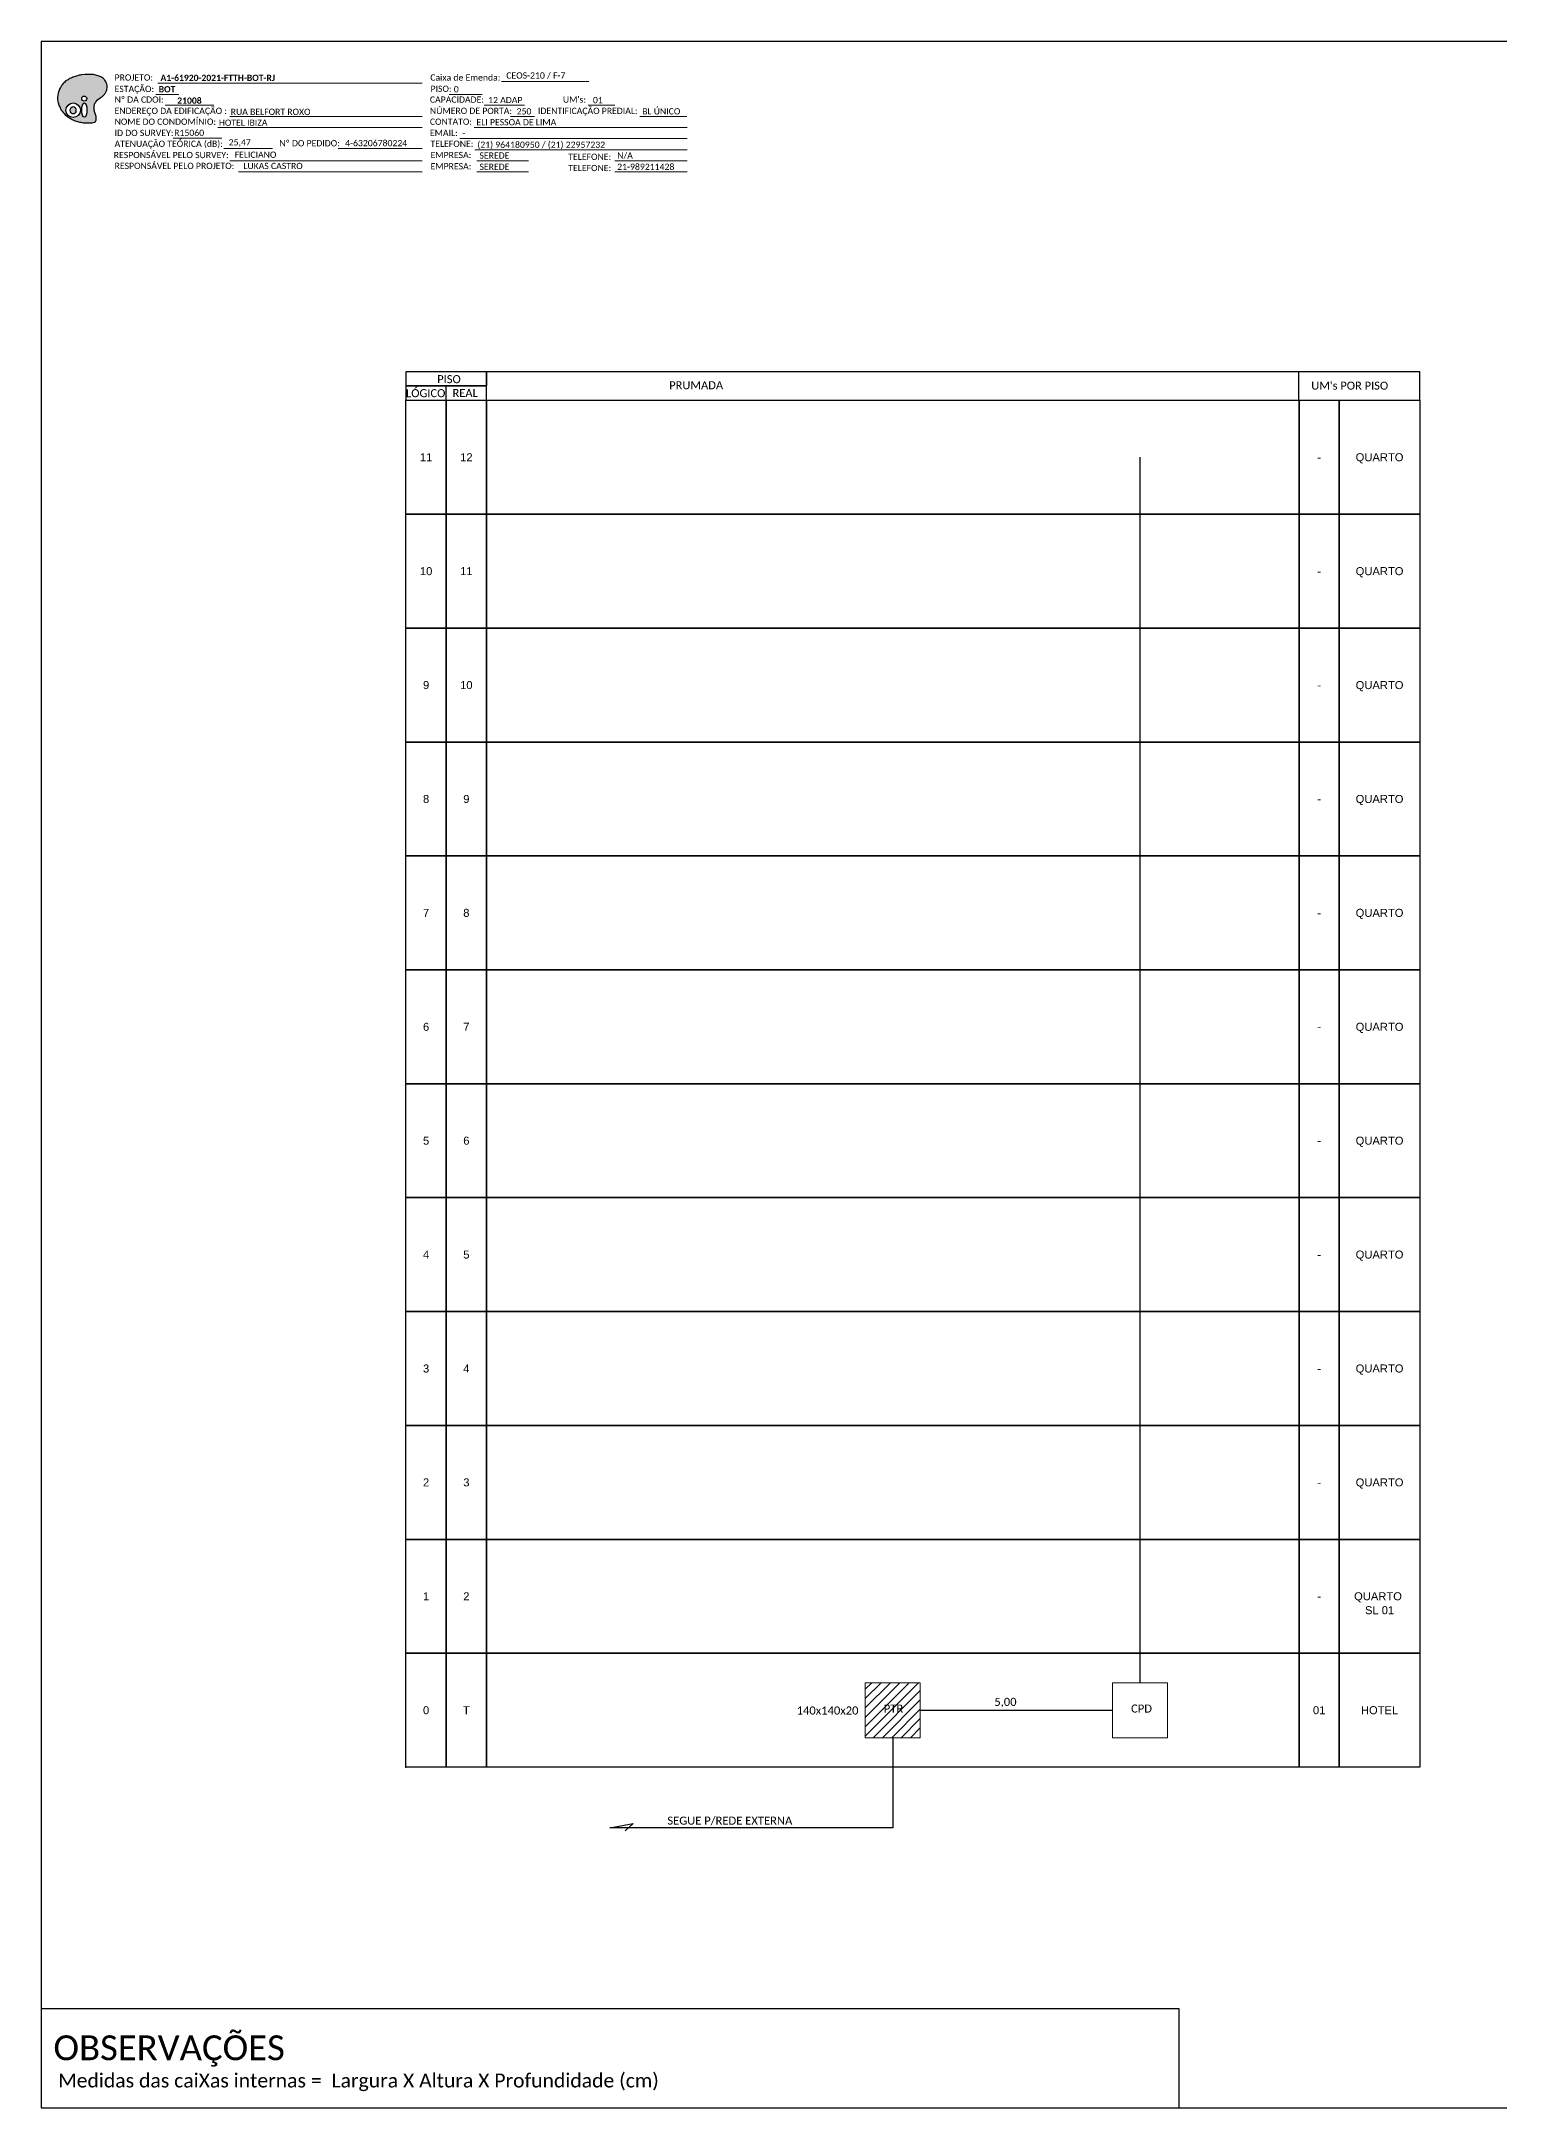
# Model space of a CAD drawing. Extents: x -89 to 1641, y 705 to 1299.
# Drawn here: x 803 to 1222, y 705 to 1299 of the extents above; entities that cross this region are included whole.
import ezdxf
from ezdxf.enums import TextEntityAlignment as Align

# ---------------------------------------------------------------- set-up
doc = ezdxf.new("R2010")
doc.units = 0
doc.styles.add('ARIAL', font='arial.ttf')
doc.styles.add('WMF-Calibri0', font='calibri.ttf')
doc.styles.add('WMF-Calibri1', font='calibrib.ttf')

# ---------------------------------------------------------------- blocks, each defined once
blk = doc.blocks.new('OI')
h = blk.add_hatch(color=40)
edge = h.paths.add_edge_path()
edge.add_spline(control_points=[(4.35, -0.67), (3.92, -0.99), (3.26, -1.5), (2.81, -2.59), (2.9, -3.5), (3.06, -4.27), (3.31, -4.85), (3.37, -5.39), (3.4, -5.88), (3.2, -6.4), (2.54, -6.61), (1.65, -6.63), (0.55, -6.67), (-0.56, -6.42), (-1.61, -6.14), (-2.77, -5.61), (-3.92, -4.77), (-4.89, -3.7), (-5.34, -2.65), (-5.6, -1.94), (-5.85, -0.96), (-5.71, 0.47), (-5.1, 2.02), (-4.14, 3.02), (-3.3, 3.61), (-2.37, 4.16), (-1.36, 4.44), (-0.56, 4.7), (0.79, 4.85), (2.24, 4.97), (3.79, 4.57), (4.67, 4.21), (5.44, 3.65), (5.76, 2.99), (6.03, 2.21), (6.01, 1.46), (5.72, 0.64), (5.31, 0.08), (4.88, -0.38), (4.51, -0.55), (4.35, -0.67)], knot_values=[0, 0, 0, 0, 1.60434, 2.417191, 3.427595, 4.282808, 4.776746, 5.304182, 5.888771, 6.258406, 6.858137, 7.79129, 8.986195, 10.124242, 11.187857, 12.242908, 13.953784, 15.414161, 16.515391, 17.349188, 17.675853, 19.552021, 21.515531, 22.568638, 23.63245, 24.621084, 25.782718, 26.745347, 27.142653, 29.870543, 31.004649, 31.921532, 32.709589, 33.801391, 34.042471, 35.192333, 35.971461, 36.628871, 37.254359, 37.836911, 37.836911, 37.836911, 37.836911], degree=3, periodic=0)
h.paths.add_polyline_path([(1.13, -0.87, -1), (-0.04, -0.87, -1)], flags=16)
edge = h.paths.add_edge_path(flags=16)
edge.add_ellipse((0.56, -3.59), major_axis=(-0.02, 1.71), ratio=0.361305, start_angle=0, end_angle=360)
h.paths.add_polyline_path([(-0.36, -3.62, -1), (-3.8, -3.62, -1)], flags=16)
edge = h.paths.add_edge_path(flags=0)
edge.add_ellipse((-2.08, -3.62), major_axis=(0, 0.885), ratio=0.758294, start_angle=0, end_angle=360)
at = {"color": 40}
for centre, radius in [((-2.08, -3.62), 1.72), ((0.54, -0.87), 0.587)]:
    blk.add_circle(centre, radius, dxfattribs=at)
blk.add_ellipse((-2.08, -3.62), major_axis=(0, 0.885), ratio=0.758294, start_param=-3.141592653589792, end_param=3.141592653589792, dxfattribs=at)
blk.add_ellipse((0.56, -3.59), major_axis=(-0.02, 1.71), ratio=0.361305, dxfattribs=at)
at = {"color": 40, "start_tangent": (-0.800898, -0.598801), "end_tangent": (-0.800898, -0.598801)}
blk.add_spline([(4.35, -0.67), (3.2, -1.78), (2.9, -2.54), (2.92, -3.55), (3.12, -4.38), (3.28, -4.85), (3.37, -5.37), (3.35, -5.95), (3.2, -6.29), (2.66, -6.55), (1.73, -6.63), (0.54, -6.62), (-0.58, -6.41), (-1.6, -6.11), (-2.56, -5.67), (-3.95, -4.67), (-4.89, -3.56), (-5.37, -2.56), (-5.64, -1.78), (-5.72, -1.46), (-5.63, 0.42), (-4.84, 2.22), (-4.13, 2.99), (-3.27, 3.62), (-2.4, 4.09), (-1.3, 4.47), (-0.37, 4.72), (0.02, 4.77), (2.75, 4.8), (3.85, 4.53), (4.69, 4.16), (5.31, 3.68), (5.85, 2.73), (5.93, 2.5), (5.94, 1.35), (5.67, 0.62), (5.29, 0.08), (4.84, -0.36), (4.35, -0.67)], degree=3, dxfattribs=at)
blk = doc.blocks.new('CARIMBO')
at = {"color": 7, "lineweight": 0}
for points in [[(35.66, -16.79), (111.64, -16.79)], [(134.48, -16.3), (159.61, -16.3)], [(35.15, -20.06), (41.7, -20.06)], [(37.81, -23.14), (51.75, -23.14)], [(119.43, -20.02), (128.92, -20.02)], [(129.48, -23.14), (141.1, -23.14)], [(159.42, -23.14), (167.09, -23.14)], [(52.97, -29.48), (111.64, -29.48)], [(56.38, -26.37), (111.64, -26.37)], [(126.6, -29.48), (187.83, -29.48)], [(137.07, -26.37), (144.01, -26.37)], [(174.24, -26.37), (187.8, -26.37)], [(40.13, -32.55), (54.07, -32.55)], [(54.67, -35.52), (68.61, -35.52)], [(122.56, -32.72), (187.83, -32.72)], [(56.38, -39.07), (111.64, -39.07)], [(126.84, -35.96), (187.83, -35.96)], [(127.45, -39.07), (142.25, -39.07)], [(167.06, -39.07), (187.83, -39.07)], [(58.87, -42.31), (111.64, -42.31)], [(127.45, -42.31), (142.25, -42.31)], [(167.06, -42.31), (187.83, -42.31)]]:
    blk.add_lwpolyline(points, dxfattribs=at)
at = {"color": 7, "xscale": 1.213923925163967, "yscale": 1.213923925163967, "zscale": 1.213923925163967, "rotation": 0.1532896023949059}
blk.add_blockref('OI', (13.86, -20.16), dxfattribs=at)
at = {"color": 7, "lineweight": 0, "style": 'WMF-Calibri0'}
for s, height, p in [('PROJETO:', 1.793, (23.26, -16.04)), ('ESTAÇÃO:', 1.793, (23.26, -19.32)), ('Caixa de Emenda:', 1.7927, (114.02, -16.04)), ('PISO:', 1.793, (114.09, -19.28)), ('ENDEREÇO DA EDIFICAÇÃO :', 1.7927, (23.26, -25.63)), ('Nº DA CDOI:', 1.7927, (23.26, -22.39)), ('CAPACIDADE:', 1.7927, (113.91, -22.39)), ('NÚMERO DE PORTA:', 1.7927, (113.91, -25.63)), ('IDENTIFICAÇÃO PREDIAL:', 1.7927, (144.99, -25.63)), ("UM's:", 1.793, (152.15, -22.39)), ('NOME DO CONDOMÍNIO:', 1.7927, (23.26, -28.74)), ('CONTATO:', 1.793, (113.91, -28.74)), ('ATENUAÇÃO TEÓRICA (dB):', 1.7927, (23.26, -35.09)), ('ID DO SURVEY:', 1.7927, (23.26, -31.97)), ('EMAIL:', 1.793, (113.91, -31.97)), ('TELEFONE:', 1.793, (114.09, -35.09)), ('RESPONSÁVEL PELO SURVEY:', 1.7927, (23.02, -38.32)), ('RESPONSÁVEL PELO PROJETO:', 1.7927, (23.26, -41.44)), ('EMPRESA:', 1.793, (114.09, -38.32)), ('EMPRESA:', 1.793, (114.09, -41.56)), ('TELEFONE:', 1.793, (153.7, -38.83)), ('TELEFONE:', 1.793, (153.7, -42.06))]:
    blk.add_text(s, height=height, dxfattribs=at).set_placement(p)
at = {"color": 7, "lineweight": 0, "flags": 8}
for tag, p, style in [('EST', (35.94, -19.41), 'WMF-Calibri1'), ('PROJ', (36.46, -16.13), 'WMF-Calibri1'), ('PISO_PTR', (120.78, -19.42), 'WMF-Calibri0'), ('CEOS-XX', (135.87, -15.46), 'WMF-Calibri0'), ('CAPAC.', (130.66, -22.52), 'WMF-Calibri0'), ("UC'S", (160.78, -22.54), 'WMF-Calibri0'), ('NOME_DO_COND.', (53.23, -29.02), 'WMF-Calibri0'), ('LOGRADOURO', (56.65, -25.91), 'WMF-Calibri0'), ('NOME_DO_CONTATO', (127.3, -28.89), 'WMF-Calibri0'), ('N°', (138.85, -25.77), 'WMF-Calibri0'), ('N°PREDIO', (174.94, -25.77), 'WMF-Calibri0'), ('_ID_', (40.39, -31.94), 'WMF-Calibri0'), ('O_POTEN', (56.06, -34.68), 'WMF-Calibri0'), ('EMAIL', (123.26, -32.12), 'WMF-Calibri0'), ('TELEFONE', (127.55, -35.36), 'WMF-Calibri0'), ('RES_SURVEY', (57.78, -38.23), 'WMF-Calibri0'), ('RES_PROJ', (60.27, -41.47), 'WMF-Calibri0'), ('EMP_RESP_SURVEY', (128.16, -38.47), 'WMF-Calibri0'), ('EMP_RESP_PROJ', (128.16, -41.71), 'WMF-Calibri0'), ('CONT_RESP_SURVEY', (167.76, -38.47), 'WMF-Calibri0'), ('CONT_RESP_PROJ', (167.76, -41.71), 'WMF-Calibri0')]:
    blk.add_attdef(tag, p, '', height=1.79, dxfattribs=dict(at, style=style))
at = {"color": 7, "lineweight": 0, "style": 'WMF-Calibri1', "flags": 8}
blk.add_attdef("N° CDO'S", text='', height=1.79, dxfattribs=at).set_placement((44.78, -22.68), align=Align.CENTER)

msp = doc.modelspace()

# ---------------------------------------------------------------- hatches: boundary and pattern name
h = msp.add_hatch()
h.set_pattern_fill('ANSI31', color=1, scale=0.6)
h.set_pattern_definition([(45, (519.0862, 3459.5917), (-1.3470384, 1.3470384), [])])
h.paths.add_polyline_path([(1055.38, 827.18), (1039.57, 827.18), (1039.57, 811.38), (1055.38, 811.38)])
h.paths.add_polyline_path([(1044.31, 818.01), (1051.11, 818.01), (1051.11, 821.49), (1044.31, 821.49)], flags=24)

# ---------------------------------------------------------------- linework, layer by layer
for points in [[(802.68, 705.02), (1641.25, 705.02), (1641.25, 1299.02), (802.68, 1299.02), (802.68, 705.02)], [(919.06, 1195.83), (919.06, 1199.95)], [(930.63, 1195.83), (1199, 1195.83), (1199, 1204.06), (930.63, 1204.06), (930.63, 1204.06), (930.63, 1199.95)], [(1164.25, 1195.83), (1164.25, 1204.06)]]:
    msp.add_lwpolyline(points)
at = {"color": 7, "lineweight": 0}
msp.add_lwpolyline([(887.99, 1268.26), (912.14, 1268.26)], dxfattribs=at)
for points in [[(907.49, 1199.95), (930.63, 1199.95), (930.63, 1204.06), (907.49, 1204.06)], [(907.49, 1195.83), (930.63, 1195.83), (930.63, 1199.95), (907.49, 1199.95)], [(907.52, 1195.83), (919.09, 1195.83), (919.09, 1163.09), (907.52, 1163.09)], [(919.09, 1195.83), (930.67, 1195.83), (930.67, 1163.09), (919.09, 1163.09)], [(930.67, 1195.83), (1164.28, 1195.83), (1164.28, 1163.09), (930.67, 1163.09)], [(1164.28, 1195.83), (1175.85, 1195.83), (1175.85, 1163.09), (1164.28, 1163.09)], [(1175.85, 1195.83), (1199, 1195.83), (1199, 1163.09), (1175.85, 1163.09)], [(907.52, 1163.09), (919.09, 1163.09), (919.09, 1130.35), (907.52, 1130.35)], [(919.09, 1163.09), (930.67, 1163.09), (930.67, 1130.35), (919.09, 1130.35)], [(930.67, 1163.09), (1164.28, 1163.09), (1164.28, 1130.35), (930.67, 1130.35)], [(1164.28, 1163.09), (1175.85, 1163.09), (1175.85, 1130.35), (1164.28, 1130.35)], [(1175.85, 1163.09), (1199, 1163.09), (1199, 1130.35), (1175.85, 1130.35)], [(907.52, 1130.35), (919.09, 1130.35), (919.09, 1097.6), (907.52, 1097.6)], [(919.09, 1130.35), (930.67, 1130.35), (930.67, 1097.6), (919.09, 1097.6)], [(930.67, 1130.35), (1164.28, 1130.35), (1164.28, 1097.6), (930.67, 1097.6)], [(1164.28, 1130.35), (1175.85, 1130.35), (1175.85, 1097.6), (1164.28, 1097.6)], [(1175.85, 1130.35), (1199, 1130.35), (1199, 1097.6), (1175.85, 1097.6)], [(907.52, 1097.6), (919.09, 1097.6), (919.09, 1064.86), (907.52, 1064.86)], [(919.09, 1097.6), (930.67, 1097.6), (930.67, 1064.86), (919.09, 1064.86)], [(930.67, 1097.6), (1164.28, 1097.6), (1164.28, 1064.86), (930.67, 1064.86)], [(1164.28, 1097.6), (1175.85, 1097.6), (1175.85, 1064.86), (1164.28, 1064.86)], [(1175.85, 1097.6), (1199, 1097.6), (1199, 1064.86), (1175.85, 1064.86)], [(907.52, 1064.86), (919.09, 1064.86), (919.09, 1032.12), (907.52, 1032.12)], [(919.09, 1064.86), (930.67, 1064.86), (930.67, 1032.12), (919.09, 1032.12)], [(930.67, 1064.86), (1164.28, 1064.86), (1164.28, 1032.12), (930.67, 1032.12)], [(1164.28, 1064.86), (1175.85, 1064.86), (1175.85, 1032.12), (1164.28, 1032.12)], [(1175.85, 1064.86), (1199, 1064.86), (1199, 1032.12), (1175.85, 1032.12)], [(907.52, 1032.12), (919.09, 1032.12), (919.09, 999.37), (907.52, 999.37)], [(919.09, 1032.12), (930.67, 1032.12), (930.67, 999.37), (919.09, 999.37)], [(930.67, 1032.12), (1164.28, 1032.12), (1164.28, 999.37), (930.67, 999.37)], [(1164.28, 1032.12), (1175.85, 1032.12), (1175.85, 999.37), (1164.28, 999.37)], [(1175.85, 1032.12), (1199, 1032.12), (1199, 999.37), (1175.85, 999.37)], [(907.52, 999.37), (919.09, 999.37), (919.09, 966.63), (907.52, 966.63)], [(919.09, 999.37), (930.67, 999.37), (930.67, 966.63), (919.09, 966.63)], [(930.67, 999.37), (1164.28, 999.37), (1164.28, 966.63), (930.67, 966.63)], [(1164.28, 999.37), (1175.85, 999.37), (1175.85, 966.63), (1164.28, 966.63)], [(1175.85, 999.37), (1199, 999.37), (1199, 966.63), (1175.85, 966.63)], [(907.52, 966.63), (919.09, 966.63), (919.09, 933.88), (907.52, 933.88)], [(919.09, 966.63), (930.67, 966.63), (930.67, 933.88), (919.09, 933.88)], [(930.67, 966.63), (1164.28, 966.63), (1164.28, 933.88), (930.67, 933.88)], [(1164.28, 966.63), (1175.85, 966.63), (1175.85, 933.88), (1164.28, 933.88)], [(1175.85, 966.63), (1199, 966.63), (1199, 933.88), (1175.85, 933.88)], [(907.52, 933.88), (919.09, 933.88), (919.09, 901.14), (907.52, 901.14)], [(919.09, 933.88), (930.67, 933.88), (930.67, 901.14), (919.09, 901.14)], [(930.67, 933.88), (1164.28, 933.88), (1164.28, 901.14), (930.67, 901.14)], [(1164.28, 933.88), (1175.85, 933.88), (1175.85, 901.14), (1164.28, 901.14)], [(1175.85, 933.88), (1199, 933.88), (1199, 901.14), (1175.85, 901.14)], [(907.52, 901.14), (919.09, 901.14), (919.09, 868.4), (907.52, 868.4)], [(919.09, 901.14), (930.67, 901.14), (930.67, 868.4), (919.09, 868.4)], [(930.67, 901.14), (1164.28, 901.14), (1164.28, 868.4), (930.67, 868.4)], [(1164.28, 901.14), (1175.85, 901.14), (1175.85, 868.4), (1164.28, 868.4)], [(1175.85, 901.14), (1199, 901.14), (1199, 868.4), (1175.85, 868.4)], [(907.52, 868.4), (919.09, 868.4), (919.09, 835.65), (907.52, 835.65)], [(919.09, 868.4), (930.67, 868.4), (930.67, 835.65), (919.09, 835.65)], [(930.67, 868.4), (1164.28, 868.4), (1164.28, 835.65), (930.67, 835.65)], [(1164.28, 868.4), (1175.85, 868.4), (1175.85, 835.65), (1164.28, 835.65)], [(1175.85, 868.4), (1199, 868.4), (1199, 835.65), (1175.85, 835.65)], [(907.52, 835.65), (919.09, 835.65), (919.09, 802.91), (907.52, 802.91)], [(919.09, 835.65), (930.67, 835.65), (930.67, 802.91), (919.09, 802.91)], [(930.67, 835.65), (1164.28, 835.65), (1164.28, 802.91), (930.67, 802.91)], [(1164.28, 835.65), (1175.85, 835.65), (1175.85, 802.91), (1164.28, 802.91)], [(1175.85, 835.65), (1199, 835.65), (1199, 802.91), (1175.85, 802.91)]]:
    msp.add_lwpolyline(points, close=True)
at = {"color": 3, "ltscale": 0.5}
for points in [[(1118.58, 827.18), (1118.58, 1179.46)], [(1055.38, 819.28), (1110.68, 819.28)]]:
    msp.add_lwpolyline(points, dxfattribs=at)
at = {"color": 1, "lineweight": 0}
msp.add_lwpolyline([(1039.57, 827.18), (1055.38, 827.18), (1055.38, 811.38), (1039.57, 811.38)], close=True, dxfattribs=at)
at = {"color": 7, "lineweight": 0}
msp.add_lwpolyline([(1110.68, 827.18), (1126.49, 827.18), (1126.49, 811.38), (1110.68, 811.38)], close=True, dxfattribs=at)
at = {"color": 1, "ltscale": 0.5}
msp.add_lwpolyline([(1047.47, 811.38), (1047.47, 785.48), (966.15, 785.48), (972.84, 786.75), (970.55, 784.61)], dxfattribs=at)
at = {"color": 7}
msp.add_lwpolyline([(802.76, 733.5), (1129.71, 733.5), (1129.71, 705.02)], dxfattribs=at)
for p in [(907.52, 1195.83), (907.52, 1163.09), (907.52, 1130.35), (907.52, 1097.6), (907.52, 1064.86), (907.52, 1032.12), (907.52, 999.37), (907.52, 966.63), (907.52, 933.88), (907.52, 901.14), (907.52, 868.4), (907.52, 835.65), (907.52, 802.91)]:
    msp.add_point(p)

# ---------------------------------------------------------------- block references
ref = msp.add_blockref('CARIMBO', (800.49, 1303.77))
ref.add_attrib('PROJ', 'A1-61920-2021-FTTH-BOT-RJ', (836.95, 1287.63), dxfattribs={"color": 7, "lineweight": 0, "height": 1.7927, "style": 'WMF-Calibri1'})
ref.add_attrib('EST', 'BOT', (836.43, 1284.35), dxfattribs={"color": 7, "lineweight": 0, "height": 1.793, "style": 'WMF-Calibri1'})
ref.add_attrib("N° CDO'S", '21008', dxfattribs={"color": 7, "lineweight": 0, "height": 1.793, "style": 'WMF-Calibri1'}).set_placement((845.27, 1281.09), align=Align.CENTER)
ref.add_attrib('LOGRADOURO', 'RUA BELFORT ROXO', (857.14, 1277.86), dxfattribs={"color": 7, "lineweight": 0, "height": 1.7927, "style": 'WMF-Calibri0'})
ref.add_attrib('NOME_DO_COND.', 'HOTEL IBIZA', (853.72, 1274.74), dxfattribs={"color": 7, "lineweight": 0, "height": 1.7927, "style": 'WMF-Calibri0'})
ref.add_attrib('_ID_', 'R15060', (840.89, 1271.83), dxfattribs={"color": 7, "lineweight": 0, "height": 1.793, "style": 'WMF-Calibri0'})
ref.add_attrib('O_POTEN', '25,47', (856.55, 1269.09), dxfattribs={"color": 7, "lineweight": 0, "height": 1.793, "style": 'WMF-Calibri0'})
ref.add_attrib('RES_SURVEY', 'FELICIANO', (858.27, 1265.54), dxfattribs={"color": 7, "lineweight": 0, "height": 1.793, "style": 'WMF-Calibri0'})
ref.add_attrib('RES_PROJ', 'LUKAS CASTRO', (860.76, 1262.3), dxfattribs={"color": 7, "lineweight": 0, "height": 1.7927, "style": 'WMF-Calibri0'})
ref.add_attrib('CEOS-XX', 'CEOS-210 / F-7', (936.36, 1288.31), dxfattribs={"color": 7, "lineweight": 0, "height": 1.7927, "style": 'WMF-Calibri0'})
ref.add_attrib('CAPAC.', '12 ADAP', (931.15, 1281.25), dxfattribs={"color": 7, "lineweight": 0, "height": 1.793, "style": 'WMF-Calibri0'})
ref.add_attrib("UC'S", '01', (961.27, 1281.23), dxfattribs={"color": 7, "lineweight": 0, "height": 1.793, "style": 'WMF-Calibri0'})
ref.add_attrib('PISO_PTR', '0', (921.28, 1284.34), dxfattribs={"color": 7, "lineweight": 0, "height": 1.79, "style": 'WMF-Calibri0'})
ref.add_attrib('N°', '250', (939.34, 1278), dxfattribs={"color": 7, "lineweight": 0, "height": 1.793, "style": 'WMF-Calibri0'})
ref.add_attrib('N°PREDIO', 'BL ÚNICO', (975.43, 1278), dxfattribs={"color": 7, "lineweight": 0, "height": 1.793, "style": 'WMF-Calibri0'})
ref.add_attrib('NOME_DO_CONTATO', 'ELI PESSOA DE LIMA', (927.79, 1274.88), dxfattribs={"color": 7, "lineweight": 0, "height": 1.7927, "style": 'WMF-Calibri0'})
ref.add_attrib('EMAIL', '-', (923.75, 1271.65), dxfattribs={"color": 7, "lineweight": 0, "height": 1.79, "style": 'WMF-Calibri0'})
ref.add_attrib('TELEFONE', '(21) 964180950 / (21) 22957232', (928.04, 1268.41), dxfattribs={"color": 7, "lineweight": 0, "height": 1.7927, "style": 'WMF-Calibri0'})
ref.add_attrib('EMP_RESP_SURVEY', 'SEREDE', (928.65, 1265.3), dxfattribs={"color": 7, "lineweight": 0, "height": 1.793, "style": 'WMF-Calibri0'})
ref.add_attrib('EMP_RESP_PROJ', 'SEREDE', (928.65, 1262.06), dxfattribs={"color": 7, "lineweight": 0, "height": 1.793, "style": 'WMF-Calibri0'})
ref.add_attrib('CONT_RESP_SURVEY', 'N/A', (968.25, 1265.3), dxfattribs={"color": 7, "lineweight": 0, "height": 1.793, "style": 'WMF-Calibri0'})
ref.add_attrib('CONT_RESP_PROJ', '21-989211428', (968.25, 1262.06), dxfattribs={"color": 7, "lineweight": 0, "height": 1.7927, "style": 'WMF-Calibri0'})

# ---------------------------------------------------------------- texts
at = {"color": 7, "lineweight": 0, "style": 'WMF-Calibri0'}
msp.add_text('Nº DO PEDIDO:', height=1.7927, dxfattribs=at).set_placement((871.12, 1268.84))
at = {"style": 'WMF-Calibri0'}
for s, height, p in [('     PISO', 2.3, (912.45, 1200.76)), ('PRUMADA', 2.3, (983.19, 1199.01)), ("UM's POR PISO", 2.3, (1167.78, 1198.9)), ('  LÓGICO', 2.3, (905.9, 1196.73)), ('    REAL', 2.3, (917.66, 1196.78)), ('140x140x20', 2.317, (1019.84, 818.04)), ('PTR', 2.317, (1044.89, 818.6)), ('5,00', 2.317, (1076.67, 820.52)), ('CPD', 2.317, (1115.99, 818.6)), ('SEGUE P/REDE EXTERNA', 2.317, (982.67, 786.38))]:
    msp.add_text(s, height=height, dxfattribs=at).set_placement(p)
at = {"style": 'ARIAL'}
for s, p in [('11', (913.31, 1179.46)), ('12', (924.88, 1179.46)), ('-', (1170.07, 1179.46)), ('QUARTO', (1187.43, 1179.46)), ('10', (913.31, 1146.72)), ('11', (924.88, 1146.72)), ('-', (1170.07, 1146.72)), ('QUARTO', (1187.43, 1146.72)), ('9', (913.31, 1113.97)), ('10', (924.88, 1113.97)), ('-', (1170.07, 1113.97)), ('QUARTO', (1187.43, 1113.97)), ('8', (913.31, 1081.23)), ('9', (924.88, 1081.23)), ('-', (1170.07, 1081.23)), ('QUARTO', (1187.43, 1081.23)), ('7', (913.31, 1048.49)), ('8', (924.88, 1048.49)), ('-', (1170.07, 1048.49)), ('QUARTO', (1187.43, 1048.49)), ('6', (913.31, 1015.74)), ('7', (924.88, 1015.74)), ('QUARTO', (1187.43, 1015.74)), ('-', (1170.07, 1015.74)), ('5', (913.31, 983)), ('6', (924.88, 983)), ('-', (1170.07, 983)), ('QUARTO', (1187.43, 983)), ('4', (913.31, 950.26)), ('5', (924.88, 950.26)), ('QUARTO', (1187.43, 950.26)), ('-', (1170.07, 950.26)), ('3', (913.31, 917.51)), ('4', (924.88, 917.51)), ('-', (1170.07, 917.51)), ('QUARTO', (1187.43, 917.51)), ('2', (913.31, 884.77)), ('3', (924.88, 884.77)), ('QUARTO', (1187.43, 884.77)), ('-', (1170.07, 884.77)), ('1', (913.31, 852.03)), ('2', (924.88, 852.03)), ('-', (1170.07, 852.03)), ('QUARTO ', (1187.43, 852.03)), ('SL 01', (1187.43, 848.03)), ('0', (913.31, 819.28)), ('T', (924.88, 819.28)), ('01', (1170.07, 819.28)), ('HOTEL', (1187.43, 819.28))]:
    msp.add_text(s, height=2.3, dxfattribs=at).set_placement(p, align=Align.MIDDLE_CENTER)
at = {"color": 7, "style": 'WMF-Calibri0'}
msp.add_text('OBSERVAÇÕES', height=7.1308, dxfattribs=at).set_placement((806.17, 718.67))
at = {"color": 7, "insert": (807.52, 714.83), "char_height": 4, "width": 658.8434, "attachment_point": 1, "style": 'WMF-Calibri0'}
msp.add_mtext('Medidas das caiXas internas =  Largura X Altura X Profundidade (cm)', dxfattribs=at)
at = {"color": 7, "lineweight": 0, "style": 'WMF-Calibri0', "flags": 8}
msp.add_attdef('4-63206780224', (890.03, 1268.87), '4-63206780224', height=1.7927, dxfattribs=at)

doc.saveas('drawing.dxf')
